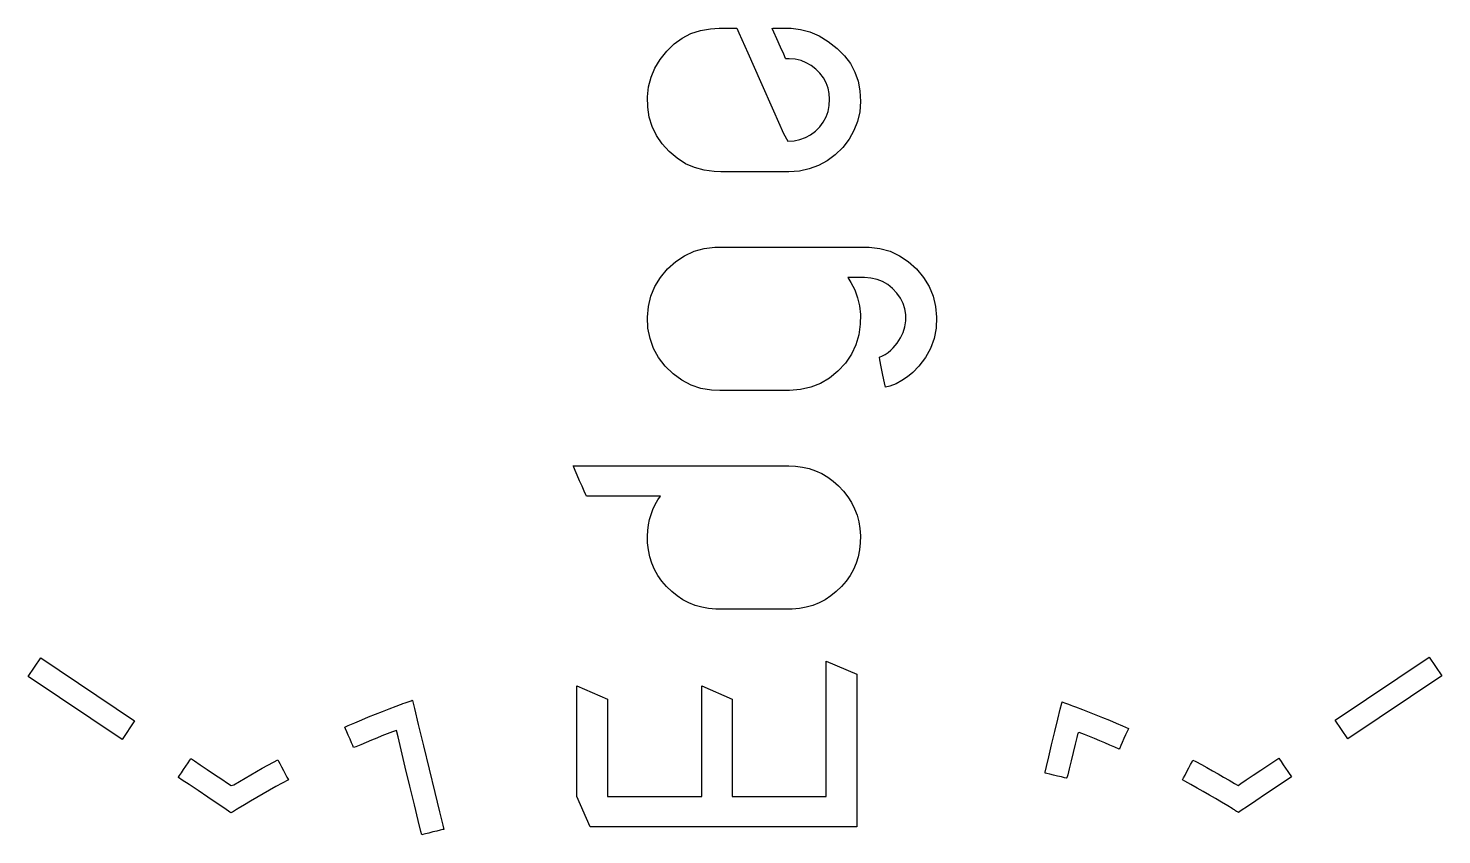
# Model space of a CAD drawing. Header units: metres. Extents: x 1612 to 2178, y 1755 to 2101.
# Drawn here: x 2107.77 to 2134.22, y 2043.12 to 2058.21 of the extents above; entities that cross this region are included whole.
import ezdxf

# ---------------------------------------------------------------- set-up
doc = ezdxf.new("R2010")
doc.units = ezdxf.units.M

msp = doc.modelspace()

# ---------------------------------------------------------------- linework, layer by layer
at = {"layer": 'COMPONENT2'}
for p, q in [((2107.768, 2046.075, 0), (2108.004, 2046.426, 0)), ((2108.004, 2046.426, 0), (2109.759, 2045.248, 0)), ((2132.229, 2045.259, 0), (2133.987, 2046.44, 0)), ((2133.987, 2046.44, 0), (2134.223, 2046.088, 0)), ((2109.523, 2044.897, 0), (2107.768, 2046.075, 0)), ((2134.223, 2046.088, 0), (2132.465, 2044.908, 0)), ((2114.752, 2045.558, 0), (2114.781, 2045.569, 0)), ((2114.781, 2045.569, 0), (2114.819, 2045.583, 0)), ((2114.819, 2045.583, 0), (2114.86, 2045.598, 0)), ((2114.86, 2045.598, 0), (2114.899, 2045.612, 0)), ((2114.899, 2045.612, 0), (2114.932, 2045.624, 0)), ((2114.932, 2045.624, 0), (2114.953, 2045.632, 0)), ((2114.953, 2045.632, 0), (2114.96, 2045.627, 0)), ((2114.96, 2045.627, 0), (2114.995, 2045.48, 0)), ((2127.082, 2045.465, 0), (2127.11, 2045.581, 0)), ((2127.11, 2045.581, 0), (2127.117, 2045.603, 0)), ((2127.117, 2045.603, 0), (2127.132, 2045.597, 0)), ((2127.132, 2045.597, 0), (2127.162, 2045.586, 0)), ((2127.162, 2045.586, 0), (2127.199, 2045.572, 0)), ((2127.199, 2045.572, 0), (2127.24, 2045.557, 0)), ((2114.01, 2045.268, 0), (2114.138, 2045.321, 0)), ((2114.138, 2045.321, 0), (2114.267, 2045.373, 0)), ((2114.267, 2045.373, 0), (2114.396, 2045.424, 0)), ((2114.396, 2045.424, 0), (2114.525, 2045.474, 0)), ((2114.525, 2045.474, 0), (2114.655, 2045.522, 0)), ((2114.655, 2045.522, 0), (2114.737, 2045.553, 0)), ((2114.737, 2045.553, 0), (2114.752, 2045.558, 0)), ((2114.995, 2045.48, 0), (2115.068, 2045.18, 0)), ((2127.037, 2045.277, 0), (2127.082, 2045.465, 0)), ((2127.24, 2045.557, 0), (2127.28, 2045.542, 0)), ((2127.28, 2045.542, 0), (2127.313, 2045.53, 0)), ((2127.313, 2045.53, 0), (2127.334, 2045.522, 0)), ((2127.334, 2045.522, 0), (2127.371, 2045.508, 0)), ((2127.371, 2045.508, 0), (2127.498, 2045.461, 0)), ((2127.498, 2045.461, 0), (2127.624, 2045.412, 0)), ((2127.624, 2045.412, 0), (2127.75, 2045.362, 0)), ((2127.75, 2045.362, 0), (2127.876, 2045.311, 0)), ((2127.876, 2045.311, 0), (2128.002, 2045.259, 0)), ((2109.759, 2045.248, 0), (2109.523, 2044.897, 0)), ((2113.692, 2045.126, 0), (2113.754, 2045.159, 0)), ((2113.706, 2045.096, 0), (2113.692, 2045.126, 0)), ((2113.729, 2045.043, 0), (2113.706, 2045.096, 0)), ((2113.758, 2044.977, 0), (2113.729, 2045.043, 0)), ((2113.754, 2045.159, 0), (2113.882, 2045.213, 0)), ((2113.882, 2045.213, 0), (2114.01, 2045.268, 0)), ((2114.585, 2045.043, 0), (2114.486, 2045.004, 0)), ((2114.66, 2045.066, 0), (2114.585, 2045.043, 0)), ((2114.689, 2044.947, 0), (2114.66, 2045.066, 0)), ((2115.068, 2045.18, 0), (2115.164, 2044.782, 0)), ((2126.922, 2044.8, 0), (2126.981, 2045.045, 0)), ((2126.981, 2045.045, 0), (2127.037, 2045.277, 0)), ((2128.002, 2045.259, 0), (2128.127, 2045.206, 0)), ((2128.127, 2045.206, 0), (2128.251, 2045.152, 0)), ((2128.251, 2045.152, 0), (2128.36, 2045.104, 0)), ((2128.334, 2045.046, 0), (2128.307, 2044.985, 0)), ((2128.353, 2045.088, 0), (2128.334, 2045.046, 0)), ((2128.36, 2045.104, 0), (2128.353, 2045.088, 0)), ((2132.465, 2044.908, 0), (2132.229, 2045.259, 0)), ((2113.79, 2044.906, 0), (2113.758, 2044.977, 0)), ((2113.819, 2044.838, 0), (2113.79, 2044.906, 0)), ((2113.843, 2044.784, 0), (2113.819, 2044.838, 0)), ((2113.858, 2044.75, 0), (2113.843, 2044.784, 0)), ((2113.995, 2044.801, 0), (2113.898, 2044.759, 0)), ((2114.093, 2044.843, 0), (2113.995, 2044.801, 0)), ((2114.191, 2044.884, 0), (2114.093, 2044.843, 0)), ((2114.289, 2044.925, 0), (2114.191, 2044.884, 0)), ((2114.387, 2044.965, 0), (2114.289, 2044.925, 0)), ((2114.486, 2045.004, 0), (2114.387, 2044.965, 0)), ((2114.747, 2044.704, 0), (2114.689, 2044.947, 0)), ((2115.164, 2044.782, 0), (2115.271, 2044.341, 0)), ((2126.867, 2044.573, 0), (2126.922, 2044.8, 0)), ((2127.36, 2044.808, 0), (2127.323, 2044.655, 0)), ((2127.391, 2044.935, 0), (2127.36, 2044.808, 0)), ((2127.41, 2045.018, 0), (2127.391, 2044.935, 0)), ((2127.439, 2045.029, 0), (2127.41, 2045.018, 0)), ((2127.535, 2044.992, 0), (2127.439, 2045.029, 0)), ((2127.631, 2044.953, 0), (2127.535, 2044.992, 0)), ((2127.726, 2044.914, 0), (2127.631, 2044.953, 0)), ((2127.822, 2044.875, 0), (2127.726, 2044.914, 0)), ((2127.917, 2044.835, 0), (2127.822, 2044.875, 0)), ((2128.012, 2044.795, 0), (2127.917, 2044.835, 0)), ((2128.106, 2044.754, 0), (2128.012, 2044.795, 0)), ((2128.217, 2044.783, 0), (2128.197, 2044.738, 0)), ((2128.245, 2044.845, 0), (2128.217, 2044.783, 0)), ((2128.276, 2044.915, 0), (2128.245, 2044.845, 0)), ((2128.307, 2044.985, 0), (2128.276, 2044.915, 0)), ((2110.758, 2044.463, 0), (2110.79, 2044.51, 0)), ((2110.79, 2044.51, 0), (2110.809, 2044.538, 0)), ((2110.809, 2044.538, 0), (2110.82, 2044.536, 0)), ((2110.82, 2044.536, 0), (2110.88, 2044.496, 0)), ((2112.356, 2044.476, 0), (2112.436, 2044.518, 0)), ((2112.436, 2044.518, 0), (2112.449, 2044.495, 0)), ((2113.898, 2044.759, 0), (2113.858, 2044.75, 0)), ((2114.825, 2044.383, 0), (2114.747, 2044.704, 0)), ((2126.824, 2044.391, 0), (2126.867, 2044.573, 0)), ((2127.323, 2044.655, 0), (2127.285, 2044.497, 0)), ((2128.188, 2044.718, 0), (2128.106, 2044.754, 0)), ((2128.197, 2044.738, 0), (2128.188, 2044.718, 0)), ((2129.551, 2044.48, 0), (2129.567, 2044.509, 0)), ((2129.567, 2044.509, 0), (2129.621, 2044.485, 0)), ((2131.083, 2044.489, 0), (2131.156, 2044.538, 0)), ((2131.156, 2044.538, 0), (2131.175, 2044.549, 0)), ((2131.175, 2044.549, 0), (2131.189, 2044.528, 0)), ((2131.189, 2044.528, 0), (2131.218, 2044.484, 0)), ((2110.6, 2044.227, 0), (2110.633, 2044.277, 0)), ((2110.633, 2044.277, 0), (2110.674, 2044.338, 0)), ((2110.674, 2044.338, 0), (2110.718, 2044.402, 0)), ((2110.718, 2044.402, 0), (2110.758, 2044.463, 0)), ((2110.88, 2044.496, 0), (2110.984, 2044.426, 0)), ((2110.984, 2044.426, 0), (2111.115, 2044.338, 0)), ((2111.115, 2044.338, 0), (2111.255, 2044.244, 0)), ((2111.255, 2044.244, 0), (2111.388, 2044.155, 0)), ((2111.931, 2044.238, 0), (2112.037, 2044.299, 0)), ((2112.037, 2044.299, 0), (2112.143, 2044.359, 0)), ((2112.143, 2044.359, 0), (2112.25, 2044.418, 0)), ((2112.25, 2044.418, 0), (2112.356, 2044.476, 0)), ((2112.449, 2044.495, 0), (2112.473, 2044.449, 0)), ((2112.473, 2044.449, 0), (2112.506, 2044.388, 0)), ((2112.506, 2044.388, 0), (2112.543, 2044.32, 0)), ((2112.543, 2044.32, 0), (2112.578, 2044.253, 0)), ((2112.578, 2044.253, 0), (2112.609, 2044.196, 0)), ((2114.911, 2044.026, 0), (2114.825, 2044.383, 0)), ((2115.271, 2044.341, 0), (2115.375, 2043.909, 0)), ((2126.799, 2044.286, 0), (2126.824, 2044.391, 0)), ((2126.8, 2044.271, 0), (2126.799, 2044.286, 0)), ((2126.832, 2044.263, 0), (2126.8, 2044.271, 0)), ((2126.888, 2044.249, 0), (2126.832, 2044.263, 0)), ((2126.958, 2044.232, 0), (2126.888, 2044.249, 0)), ((2127.25, 2044.351, 0), (2127.223, 2044.239, 0)), ((2127.285, 2044.497, 0), (2127.25, 2044.351, 0)), ((2129.419, 2044.232, 0), (2129.453, 2044.297, 0)), ((2129.453, 2044.297, 0), (2129.49, 2044.365, 0)), ((2129.49, 2044.365, 0), (2129.524, 2044.429, 0)), ((2129.524, 2044.429, 0), (2129.551, 2044.48, 0)), ((2129.621, 2044.485, 0), (2129.725, 2044.429, 0)), ((2129.725, 2044.429, 0), (2129.829, 2044.371, 0)), ((2129.829, 2044.371, 0), (2129.933, 2044.313, 0)), ((2129.933, 2044.313, 0), (2130.036, 2044.254, 0)), ((2130.036, 2044.254, 0), (2130.139, 2044.195, 0)), ((2130.695, 2044.228, 0), (2130.835, 2044.322, 0)), ((2130.835, 2044.322, 0), (2130.97, 2044.413, 0)), ((2130.97, 2044.413, 0), (2131.083, 2044.489, 0)), ((2131.218, 2044.484, 0), (2131.257, 2044.427, 0)), ((2131.257, 2044.427, 0), (2131.3, 2044.362, 0)), ((2131.3, 2044.362, 0), (2131.342, 2044.3, 0)), ((2131.342, 2044.3, 0), (2131.378, 2044.246, 0)), ((2131.378, 2044.246, 0), (2131.403, 2044.21, 0)), ((2110.579, 2044.196, 0), (2110.6, 2044.227, 0)), ((2110.582, 2044.186, 0), (2110.579, 2044.196, 0)), ((2110.651, 2044.14, 0), (2110.582, 2044.186, 0)), ((2110.78, 2044.053, 0), (2110.651, 2044.14, 0)), ((2110.946, 2043.942, 0), (2110.78, 2044.053, 0)), ((2111.388, 2044.155, 0), (2111.497, 2044.082, 0)), ((2111.497, 2044.082, 0), (2111.563, 2044.037, 0)), ((2111.563, 2044.037, 0), (2111.616, 2044.052, 0)), ((2111.616, 2044.052, 0), (2111.72, 2044.115, 0)), ((2111.72, 2044.115, 0), (2111.826, 2044.177, 0)), ((2111.826, 2044.177, 0), (2111.931, 2044.238, 0)), ((2112.399, 2044.017, 0), (2112.281, 2043.951, 0)), ((2112.517, 2044.082, 0), (2112.399, 2044.017, 0)), ((2112.636, 2044.146, 0), (2112.517, 2044.082, 0)), ((2112.609, 2044.196, 0), (2112.629, 2044.158, 0)), ((2112.629, 2044.158, 0), (2112.636, 2044.146, 0)), ((2114.995, 2043.677, 0), (2114.911, 2044.026, 0)), ((2127.034, 2044.214, 0), (2126.958, 2044.232, 0)), ((2127.105, 2044.197, 0), (2127.034, 2044.214, 0)), ((2127.164, 2044.183, 0), (2127.105, 2044.197, 0)), ((2127.2, 2044.174, 0), (2127.164, 2044.183, 0)), ((2127.208, 2044.178, 0), (2127.2, 2044.174, 0)), ((2127.223, 2044.239, 0), (2127.208, 2044.178, 0)), ((2129.373, 2044.146, 0), (2129.39, 2044.179, 0)), ((2129.413, 2044.117, 0), (2129.373, 2044.146, 0)), ((2129.39, 2044.179, 0), (2129.419, 2044.232, 0)), ((2129.529, 2044.054, 0), (2129.413, 2044.117, 0)), ((2129.645, 2043.989, 0), (2129.529, 2044.054, 0)), ((2129.76, 2043.924, 0), (2129.645, 2043.989, 0)), ((2130.139, 2044.195, 0), (2130.242, 2044.135, 0)), ((2130.242, 2044.135, 0), (2130.344, 2044.074, 0)), ((2130.344, 2044.074, 0), (2130.412, 2044.039, 0)), ((2130.412, 2044.039, 0), (2130.466, 2044.075, 0)), ((2130.466, 2044.075, 0), (2130.566, 2044.142, 0)), ((2130.566, 2044.142, 0), (2130.695, 2044.228, 0)), ((2131.104, 2043.993, 0), (2130.926, 2043.873, 0)), ((2131.259, 2044.098, 0), (2131.104, 2043.993, 0)), ((2131.369, 2044.171, 0), (2131.259, 2044.098, 0)), ((2131.41, 2044.199, 0), (2131.369, 2044.171, 0)), ((2131.403, 2044.21, 0), (2131.41, 2044.199, 0)), ((2111.128, 2043.82, 0), (2110.946, 2043.942, 0)), ((2111.302, 2043.702, 0), (2111.128, 2043.82, 0)), ((2111.929, 2043.746, 0), (2111.812, 2043.677, 0)), ((2112.046, 2043.815, 0), (2111.929, 2043.746, 0)), ((2112.163, 2043.884, 0), (2112.046, 2043.815, 0)), ((2112.281, 2043.951, 0), (2112.163, 2043.884, 0)), ((2115.375, 2043.909, 0), (2115.464, 2043.542, 0)), ((2129.875, 2043.858, 0), (2129.76, 2043.924, 0)), ((2129.99, 2043.792, 0), (2129.875, 2043.858, 0)), ((2130.104, 2043.724, 0), (2129.99, 2043.792, 0)), ((2130.218, 2043.656, 0), (2130.104, 2043.724, 0)), ((2130.746, 2043.752, 0), (2130.586, 2043.645, 0)), ((2130.926, 2043.873, 0), (2130.746, 2043.752, 0)), ((2111.448, 2043.605, 0), (2111.302, 2043.702, 0)), ((2111.542, 2043.541, 0), (2111.448, 2043.605, 0)), ((2111.566, 2043.526, 0), (2111.542, 2043.541, 0)), ((2111.574, 2043.53, 0), (2111.566, 2043.526, 0)), ((2111.588, 2043.539, 0), (2111.574, 2043.53, 0)), ((2111.607, 2043.551, 0), (2111.588, 2043.539, 0)), ((2111.628, 2043.564, 0), (2111.607, 2043.551, 0)), ((2111.649, 2043.576, 0), (2111.628, 2043.564, 0)), ((2111.666, 2043.587, 0), (2111.649, 2043.576, 0)), ((2111.678, 2043.595, 0), (2111.666, 2043.587, 0)), ((2111.696, 2043.606, 0), (2111.678, 2043.595, 0)), ((2111.812, 2043.677, 0), (2111.696, 2043.606, 0)), ((2115.067, 2043.38, 0), (2114.995, 2043.677, 0)), ((2115.464, 2043.542, 0), (2115.524, 2043.293, 0)), ((2130.303, 2043.604, 0), (2130.218, 2043.656, 0)), ((2130.31, 2043.599, 0), (2130.303, 2043.604, 0)), ((2130.324, 2043.59, 0), (2130.31, 2043.599, 0)), ((2130.343, 2043.579, 0), (2130.324, 2043.59, 0)), ((2130.364, 2043.566, 0), (2130.343, 2043.579, 0)), ((2130.385, 2043.553, 0), (2130.364, 2043.566, 0)), ((2130.402, 2043.542, 0), (2130.385, 2043.553, 0)), ((2130.414, 2043.535, 0), (2130.402, 2043.542, 0)), ((2130.419, 2043.533, 0), (2130.414, 2043.535, 0)), ((2130.47, 2043.567, 0), (2130.419, 2043.533, 0)), ((2130.586, 2043.645, 0), (2130.47, 2043.567, 0)), ((2115.116, 2043.179, 0), (2115.067, 2043.38, 0)), ((2115.416, 2043.184, 0), (2115.342, 2043.167, 0)), ((2115.48, 2043.2, 0), (2115.416, 2043.184, 0)), ((2115.525, 2043.211, 0), (2115.48, 2043.2, 0)), ((2115.524, 2043.293, 0), (2115.543, 2043.215, 0)), ((2115.543, 2043.215, 0), (2115.525, 2043.211, 0)), ((2115.131, 2043.116, 0), (2115.116, 2043.179, 0)), ((2115.153, 2043.121, 0), (2115.131, 2043.116, 0)), ((2115.201, 2043.133, 0), (2115.153, 2043.121, 0)), ((2115.267, 2043.148, 0), (2115.201, 2043.133, 0)), ((2115.342, 2043.167, 0), (2115.267, 2043.148, 0))]:
    msp.add_line(p, q, dxfattribs=at)
at = {"layer": 'COMPONENT3'}
for p, q in [((2119.856, 2057.917, 0), (2120.007, 2058.026, 0)), ((2120.007, 2058.026, 0), (2120.17, 2058.11, 0)), ((2120.17, 2058.11, 0), (2120.348, 2058.169, 0)), ((2120.348, 2058.169, 0), (2120.538, 2058.201, 0)), ((2120.538, 2058.201, 0), (2120.697, 2058.209, 0)), ((2120.697, 2058.209, 0), (2120.737, 2058.209, 0)), ((2120.737, 2058.209, 0), (2120.814, 2058.209, 0)), ((2120.814, 2058.209, 0), (2120.903, 2058.209, 0)), ((2120.903, 2058.209, 0), (2120.982, 2058.209, 0)), ((2120.982, 2058.209, 0), (2121.027, 2058.209, 0)), ((2121.027, 2058.209, 0), (2121.068, 2058.125, 0)), ((2121.068, 2058.125, 0), (2121.234, 2057.752, 0)), ((2121.694, 2058.206, 0), (2121.709, 2058.209, 0)), ((2121.724, 2058.139, 0), (2121.694, 2058.206, 0)), ((2121.709, 2058.209, 0), (2121.768, 2058.209, 0)), ((2121.781, 2058.009, 0), (2121.724, 2058.139, 0)), ((2121.768, 2058.209, 0), (2121.85, 2058.209, 0)), ((2121.849, 2057.857, 0), (2121.781, 2058.009, 0)), ((2121.85, 2058.209, 0), (2121.931, 2058.209, 0)), ((2121.931, 2058.209, 0), (2121.99, 2058.209, 0)), ((2121.99, 2058.209, 0), (2122.046, 2058.208, 0)), ((2122.046, 2058.208, 0), (2122.224, 2058.188, 0)), ((2122.224, 2058.188, 0), (2122.398, 2058.141, 0)), ((2122.398, 2058.141, 0), (2122.57, 2058.065, 0)), ((2122.57, 2058.065, 0), (2122.739, 2057.962, 0)), ((2119.595, 2057.625, 0), (2119.718, 2057.78, 0)), ((2119.718, 2057.78, 0), (2119.856, 2057.917, 0)), ((2121.234, 2057.752, 0), (2121.473, 2057.215, 0)), ((2121.908, 2057.722, 0), (2121.849, 2057.857, 0)), ((2122.739, 2057.962, 0), (2122.906, 2057.832, 0)), ((2122.906, 2057.832, 0), (2123.047, 2057.692, 0)), ((2119.498, 2057.462, 0), (2119.595, 2057.625, 0)), ((2121.942, 2057.646, 0), (2121.908, 2057.722, 0)), ((2121.947, 2057.64, 0), (2121.942, 2057.646, 0)), ((2121.956, 2057.64, 0), (2121.947, 2057.64, 0)), ((2121.968, 2057.64, 0), (2121.956, 2057.64, 0)), ((2121.982, 2057.64, 0), (2121.968, 2057.64, 0)), ((2121.992, 2057.64, 0), (2121.982, 2057.64, 0)), ((2122.008, 2057.639, 0), (2121.992, 2057.64, 0)), ((2122.123, 2057.628, 0), (2122.008, 2057.639, 0)), ((2122.231, 2057.603, 0), (2122.123, 2057.628, 0)), ((2122.33, 2057.565, 0), (2122.231, 2057.603, 0)), ((2122.423, 2057.512, 0), (2122.33, 2057.565, 0)), ((2122.508, 2057.446, 0), (2122.423, 2057.512, 0)), ((2123.047, 2057.692, 0), (2123.156, 2057.547, 0)), ((2123.156, 2057.547, 0), (2123.241, 2057.389, 0)), ((2119.379, 2057.113, 0), (2119.426, 2057.291, 0)), ((2119.426, 2057.291, 0), (2119.498, 2057.462, 0)), ((2121.473, 2057.215, 0), (2121.718, 2056.662, 0)), ((2122.586, 2057.366, 0), (2122.508, 2057.446, 0)), ((2122.652, 2057.279, 0), (2122.586, 2057.366, 0)), ((2122.702, 2057.187, 0), (2122.652, 2057.279, 0)), ((2123.241, 2057.389, 0), (2123.3, 2057.219, 0)), ((2123.3, 2057.219, 0), (2123.335, 2057.036, 0)), ((2119.358, 2056.927, 0), (2119.379, 2057.113, 0)), ((2122.739, 2057.091, 0), (2122.702, 2057.187, 0)), ((2122.76, 2056.99, 0), (2122.739, 2057.091, 0)), ((2122.767, 2056.885, 0), (2122.76, 2056.99, 0)), ((2123.335, 2057.036, 0), (2123.345, 2056.841, 0)), ((2119.362, 2056.733, 0), (2119.358, 2056.927, 0)), ((2119.392, 2056.545, 0), (2119.362, 2056.733, 0)), ((2122.738, 2056.654, 0), (2122.76, 2056.766, 0)), ((2122.76, 2056.766, 0), (2122.767, 2056.885, 0)), ((2123.345, 2056.841, 0), (2123.329, 2056.648, 0)), ((2119.447, 2056.368, 0), (2119.392, 2056.545, 0)), ((2121.718, 2056.662, 0), (2121.906, 2056.24, 0)), ((2122.581, 2056.365, 0), (2122.648, 2056.454, 0)), ((2122.648, 2056.454, 0), (2122.701, 2056.55, 0)), ((2122.701, 2056.55, 0), (2122.738, 2056.654, 0)), ((2123.288, 2056.465, 0), (2123.222, 2056.293, 0)), ((2123.329, 2056.648, 0), (2123.288, 2056.465, 0)), ((2119.527, 2056.202, 0), (2119.447, 2056.368, 0)), ((2119.633, 2056.046, 0), (2119.527, 2056.202, 0)), ((2121.906, 2056.24, 0), (2121.984, 2056.095, 0)), ((2122.212, 2056.127, 0), (2122.315, 2056.165, 0)), ((2122.315, 2056.165, 0), (2122.411, 2056.217, 0)), ((2122.411, 2056.217, 0), (2122.5, 2056.284, 0)), ((2122.5, 2056.284, 0), (2122.581, 2056.365, 0)), ((2123.222, 2056.293, 0), (2123.13, 2056.131, 0)), ((2119.764, 2055.901, 0), (2119.633, 2056.046, 0)), ((2119.912, 2055.775, 0), (2119.764, 2055.901, 0)), ((2121.984, 2056.095, 0), (2122.101, 2056.104, 0)), ((2122.101, 2056.104, 0), (2122.212, 2056.127, 0)), ((2123.013, 2055.98, 0), (2122.873, 2055.842, 0)), ((2123.13, 2056.131, 0), (2123.013, 2055.98, 0)), ((2120.07, 2055.675, 0), (2119.912, 2055.775, 0)), ((2120.239, 2055.601, 0), (2120.07, 2055.675, 0)), ((2122.559, 2055.639, 0), (2122.385, 2055.576, 0)), ((2122.721, 2055.728, 0), (2122.559, 2055.639, 0)), ((2122.873, 2055.842, 0), (2122.721, 2055.728, 0)), ((2120.418, 2055.551, 0), (2120.239, 2055.601, 0)), ((2120.608, 2055.527, 0), (2120.418, 2055.551, 0)), ((2120.732, 2055.525, 0), (2120.608, 2055.527, 0)), ((2120.946, 2055.525, 0), (2120.732, 2055.525, 0)), ((2121.273, 2055.525, 0), (2120.946, 2055.525, 0)), ((2121.619, 2055.525, 0), (2121.273, 2055.525, 0)), ((2121.894, 2055.525, 0), (2121.619, 2055.525, 0)), ((2122.006, 2055.525, 0), (2121.894, 2055.525, 0)), ((2122.201, 2055.537, 0), (2122.006, 2055.525, 0)), ((2122.385, 2055.576, 0), (2122.201, 2055.537, 0)), ((2120.052, 2053.953, 0), (2120.229, 2054.035, 0)), ((2120.229, 2054.035, 0), (2120.418, 2054.088, 0)), ((2120.418, 2054.088, 0), (2120.619, 2054.113, 0)), ((2120.619, 2054.113, 0), (2120.804, 2054.115, 0)), ((2120.804, 2054.115, 0), (2121.321, 2054.115, 0)), ((2121.321, 2054.115, 0), (2122.063, 2054.115, 0)), ((2122.063, 2054.115, 0), (2122.805, 2054.115, 0)), ((2122.805, 2054.115, 0), (2123.322, 2054.115, 0)), ((2123.322, 2054.115, 0), (2123.507, 2054.113, 0)), ((2123.507, 2054.113, 0), (2123.708, 2054.088, 0)), ((2123.708, 2054.088, 0), (2123.897, 2054.035, 0)), ((2123.897, 2054.035, 0), (2124.074, 2053.953, 0)), ((2119.733, 2053.704, 0), (2119.887, 2053.843, 0)), ((2119.887, 2053.843, 0), (2120.052, 2053.953, 0)), ((2124.074, 2053.953, 0), (2124.239, 2053.843, 0)), ((2124.239, 2053.843, 0), (2124.393, 2053.704, 0)), ((2119.498, 2053.378, 0), (2119.601, 2053.547, 0)), ((2119.601, 2053.547, 0), (2119.733, 2053.704, 0)), ((2123.149, 2053.545, 0), (2123.106, 2053.545, 0)), ((2123.106, 2053.545, 0), (2123.166, 2053.448, 0)), ((2123.228, 2053.545, 0), (2123.149, 2053.545, 0)), ((2123.317, 2053.545, 0), (2123.228, 2053.545, 0)), ((2123.389, 2053.545, 0), (2123.317, 2053.545, 0)), ((2123.419, 2053.545, 0), (2123.389, 2053.545, 0)), ((2123.541, 2053.535, 0), (2123.419, 2053.545, 0)), ((2123.654, 2053.509, 0), (2123.541, 2053.535, 0)), ((2123.759, 2053.468, 0), (2123.654, 2053.509, 0)), ((2124.393, 2053.704, 0), (2124.524, 2053.547, 0)), ((2124.524, 2053.547, 0), (2124.628, 2053.378, 0)), ((2119.423, 2053.197, 0), (2119.498, 2053.378, 0)), ((2123.166, 2053.448, 0), (2123.237, 2053.311, 0)), ((2123.237, 2053.311, 0), (2123.289, 2053.166, 0)), ((2123.856, 2053.411, 0), (2123.759, 2053.468, 0)), ((2123.945, 2053.339, 0), (2123.856, 2053.411, 0)), ((2124.026, 2053.252, 0), (2123.945, 2053.339, 0)), ((2124.091, 2053.159, 0), (2124.026, 2053.252, 0)), ((2124.628, 2053.378, 0), (2124.703, 2053.197, 0)), ((2119.357, 2052.802, 0), (2119.376, 2053.005, 0)), ((2119.376, 2053.005, 0), (2119.423, 2053.197, 0)), ((2123.289, 2053.166, 0), (2123.325, 2053.015, 0)), ((2123.325, 2053.015, 0), (2123.342, 2052.855, 0)), ((2124.14, 2053.061, 0), (2124.091, 2053.159, 0)), ((2124.173, 2052.958, 0), (2124.14, 2053.061, 0)), ((2124.703, 2053.197, 0), (2124.75, 2053.005, 0)), ((2124.75, 2053.005, 0), (2124.769, 2052.802, 0)), ((2119.367, 2052.595, 0), (2119.357, 2052.802, 0)), ((2123.342, 2052.855, 0), (2123.341, 2052.67, 0)), ((2124.19, 2052.85, 0), (2124.173, 2052.958, 0)), ((2124.174, 2052.624, 0), (2124.19, 2052.736, 0)), ((2124.19, 2052.736, 0), (2124.19, 2052.85, 0)), ((2124.769, 2052.802, 0), (2124.759, 2052.595, 0)), ((2119.405, 2052.4, 0), (2119.367, 2052.595, 0)), ((2123.314, 2052.471, 0), (2123.258, 2052.283, 0)), ((2123.341, 2052.67, 0), (2123.314, 2052.471, 0)), ((2124.094, 2052.413, 0), (2124.142, 2052.516, 0)), ((2124.142, 2052.516, 0), (2124.174, 2052.624, 0)), ((2124.759, 2052.595, 0), (2124.721, 2052.4, 0)), ((2119.471, 2052.217, 0), (2119.405, 2052.4, 0)), ((2119.566, 2052.045, 0), (2119.471, 2052.217, 0)), ((2123.258, 2052.283, 0), (2123.174, 2052.107, 0)), ((2123.86, 2052.141, 0), (2123.91, 2052.182, 0)), ((2123.91, 2052.182, 0), (2123.957, 2052.228, 0)), ((2123.957, 2052.228, 0), (2124.03, 2052.314, 0)), ((2124.03, 2052.314, 0), (2124.094, 2052.413, 0)), ((2124.655, 2052.217, 0), (2124.56, 2052.045, 0)), ((2124.721, 2052.4, 0), (2124.655, 2052.217, 0)), ((2119.688, 2051.886, 0), (2119.566, 2052.045, 0)), ((2123.062, 2051.943, 0), (2122.922, 2051.791, 0)), ((2123.174, 2052.107, 0), (2123.062, 2051.943, 0)), ((2123.697, 2052.051, 0), (2123.754, 2052.076, 0)), ((2123.704, 2052.002, 0), (2123.697, 2052.051, 0)), ((2123.731, 2051.875, 0), (2123.704, 2052.002, 0)), ((2123.754, 2052.076, 0), (2123.808, 2052.106, 0)), ((2123.808, 2052.106, 0), (2123.86, 2052.141, 0)), ((2124.56, 2052.045, 0), (2124.437, 2051.886, 0)), ((2119.837, 2051.741, 0), (2119.688, 2051.886, 0)), ((2119.999, 2051.622, 0), (2119.837, 2051.741, 0)), ((2122.764, 2051.662, 0), (2122.596, 2051.562, 0)), ((2122.922, 2051.791, 0), (2122.764, 2051.662, 0)), ((2123.765, 2051.716, 0), (2123.731, 2051.875, 0)), ((2123.796, 2051.572, 0), (2123.765, 2051.716, 0)), ((2124.222, 2051.687, 0), (2124.117, 2051.616, 0)), ((2124.322, 2051.769, 0), (2124.222, 2051.687, 0)), ((2124.437, 2051.886, 0), (2124.322, 2051.769, 0)), ((2120.172, 2051.532, 0), (2119.999, 2051.622, 0)), ((2120.357, 2051.47, 0), (2120.172, 2051.532, 0)), ((2120.554, 2051.437, 0), (2120.357, 2051.47, 0)), ((2120.709, 2051.43, 0), (2120.554, 2051.437, 0)), ((2120.9, 2051.43, 0), (2120.709, 2051.43, 0)), ((2121.234, 2051.43, 0), (2120.9, 2051.43, 0)), ((2121.601, 2051.43, 0), (2121.234, 2051.43, 0)), ((2121.894, 2051.43, 0), (2121.601, 2051.43, 0)), ((2122.018, 2051.43, 0), (2121.894, 2051.43, 0)), ((2122.222, 2051.446, 0), (2122.018, 2051.43, 0)), ((2122.415, 2051.49, 0), (2122.222, 2051.446, 0)), ((2122.596, 2051.562, 0), (2122.415, 2051.49, 0)), ((2123.813, 2051.49, 0), (2123.796, 2051.572, 0)), ((2123.895, 2051.51, 0), (2123.813, 2051.49, 0)), ((2124.009, 2051.557, 0), (2123.895, 2051.51, 0)), ((2124.117, 2051.616, 0), (2124.009, 2051.557, 0)), ((2117.965, 2050.02, 0), (2118.135, 2050.02, 0)), ((2117.976, 2049.996, 0), (2117.965, 2050.02, 0)), ((2118.003, 2049.933, 0), (2117.976, 2049.996, 0)), ((2118.042, 2049.843, 0), (2118.003, 2049.933, 0)), ((2118.088, 2049.74, 0), (2118.042, 2049.843, 0)), ((2118.135, 2050.02, 0), (2118.584, 2050.02, 0)), ((2118.584, 2050.02, 0), (2119.22, 2050.02, 0)), ((2119.22, 2050.02, 0), (2119.952, 2050.02, 0)), ((2119.952, 2050.02, 0), (2120.688, 2050.02, 0)), ((2120.688, 2050.02, 0), (2121.336, 2050.02, 0)), ((2121.336, 2050.02, 0), (2121.806, 2050.02, 0)), ((2121.806, 2050.02, 0), (2122.005, 2050.02, 0)), ((2122.005, 2050.02, 0), (2122.129, 2050.015, 0)), ((2122.129, 2050.015, 0), (2122.26, 2049.998, 0)), ((2122.26, 2049.998, 0), (2122.385, 2049.969, 0)), ((2122.385, 2049.969, 0), (2122.505, 2049.928, 0)), ((2122.505, 2049.928, 0), (2122.62, 2049.875, 0)), ((2122.62, 2049.875, 0), (2122.73, 2049.81, 0)), ((2122.73, 2049.81, 0), (2122.835, 2049.732, 0)), ((2118.133, 2049.637, 0), (2118.088, 2049.74, 0)), ((2118.173, 2049.545, 0), (2118.133, 2049.637, 0)), ((2118.202, 2049.479, 0), (2118.173, 2049.545, 0)), ((2122.835, 2049.732, 0), (2122.935, 2049.643, 0)), ((2122.935, 2049.643, 0), (2123.028, 2049.544, 0)), ((2123.028, 2049.544, 0), (2123.109, 2049.44, 0)), ((2118.214, 2049.451, 0), (2118.202, 2049.479, 0)), ((2118.263, 2049.451, 0), (2118.214, 2049.451, 0)), ((2118.409, 2049.451, 0), (2118.263, 2049.451, 0)), ((2118.623, 2049.451, 0), (2118.409, 2049.451, 0)), ((2118.872, 2049.451, 0), (2118.623, 2049.451, 0)), ((2119.125, 2049.451, 0), (2118.872, 2049.451, 0)), ((2119.352, 2049.451, 0), (2119.125, 2049.451, 0)), ((2119.52, 2049.451, 0), (2119.352, 2049.451, 0)), ((2119.46, 2049.203, 0), (2119.503, 2049.294, 0)), ((2119.503, 2049.294, 0), (2119.553, 2049.381, 0)), ((2119.598, 2049.451, 0), (2119.52, 2049.451, 0)), ((2119.553, 2049.381, 0), (2119.598, 2049.451, 0)), ((2123.109, 2049.44, 0), (2123.178, 2049.331, 0)), ((2123.178, 2049.331, 0), (2123.235, 2049.217, 0)), ((2119.376, 2048.913, 0), (2119.397, 2049.013, 0)), ((2119.397, 2049.013, 0), (2119.425, 2049.109, 0)), ((2119.425, 2049.109, 0), (2119.46, 2049.203, 0)), ((2123.235, 2049.217, 0), (2123.281, 2049.098, 0)), ((2123.281, 2049.098, 0), (2123.314, 2048.974, 0)), ((2119.357, 2048.704, 0), (2119.363, 2048.81, 0)), ((2119.363, 2048.81, 0), (2119.376, 2048.913, 0)), ((2123.314, 2048.974, 0), (2123.335, 2048.846, 0)), ((2123.335, 2048.846, 0), (2123.344, 2048.712, 0)), ((2119.36, 2048.576, 0), (2119.357, 2048.704, 0)), ((2119.375, 2048.445, 0), (2119.36, 2048.576, 0)), ((2123.341, 2048.576, 0), (2123.327, 2048.445, 0)), ((2123.344, 2048.712, 0), (2123.341, 2048.576, 0)), ((2119.401, 2048.319, 0), (2119.375, 2048.445, 0)), ((2119.44, 2048.198, 0), (2119.401, 2048.319, 0)), ((2123.3, 2048.319, 0), (2123.262, 2048.198, 0)), ((2123.327, 2048.445, 0), (2123.3, 2048.319, 0)), ((2119.491, 2048.082, 0), (2119.44, 2048.198, 0)), ((2119.553, 2047.97, 0), (2119.491, 2048.082, 0)), ((2119.628, 2047.864, 0), (2119.553, 2047.97, 0)), ((2123.148, 2047.97, 0), (2123.074, 2047.864, 0)), ((2123.211, 2048.082, 0), (2123.148, 2047.97, 0)), ((2123.262, 2048.198, 0), (2123.211, 2048.082, 0)), ((2119.714, 2047.763, 0), (2119.628, 2047.864, 0)), ((2119.811, 2047.668, 0), (2119.714, 2047.763, 0)), ((2122.988, 2047.763, 0), (2122.891, 2047.668, 0)), ((2123.074, 2047.864, 0), (2122.988, 2047.763, 0)), ((2119.914, 2047.585, 0), (2119.811, 2047.668, 0)), ((2120.021, 2047.514, 0), (2119.914, 2047.585, 0)), ((2120.134, 2047.455, 0), (2120.021, 2047.514, 0)), ((2120.251, 2047.407, 0), (2120.134, 2047.455, 0)), ((2122.568, 2047.455, 0), (2122.451, 2047.407, 0)), ((2122.681, 2047.514, 0), (2122.568, 2047.455, 0)), ((2122.788, 2047.585, 0), (2122.681, 2047.514, 0)), ((2122.891, 2047.668, 0), (2122.788, 2047.585, 0)), ((2120.374, 2047.372, 0), (2120.251, 2047.407, 0)), ((2120.501, 2047.349, 0), (2120.374, 2047.372, 0)), ((2120.634, 2047.337, 0), (2120.501, 2047.349, 0)), ((2120.713, 2047.336, 0), (2120.634, 2047.337, 0)), ((2120.821, 2047.336, 0), (2120.713, 2047.336, 0)), ((2121.003, 2047.336, 0), (2120.821, 2047.336, 0)), ((2121.23, 2047.336, 0), (2121.003, 2047.336, 0)), ((2121.472, 2047.336, 0), (2121.23, 2047.336, 0)), ((2121.699, 2047.336, 0), (2121.472, 2047.336, 0)), ((2121.881, 2047.336, 0), (2121.699, 2047.336, 0)), ((2121.989, 2047.336, 0), (2121.881, 2047.336, 0)), ((2122.068, 2047.337, 0), (2121.989, 2047.336, 0)), ((2122.201, 2047.349, 0), (2122.068, 2047.337, 0)), ((2122.328, 2047.372, 0), (2122.201, 2047.349, 0)), ((2122.451, 2047.407, 0), (2122.328, 2047.372, 0)), ((2122.704, 2043.833, 0), (2122.704, 2046.367, 0)), ((2122.704, 2046.367, 0), (2123.274, 2046.118, 0)), ((2123.274, 2046.118, 0), (2123.274, 2043.263, 0)), ((2118.032, 2043.833, 0), (2118.036, 2045.904, 0)), ((2118.036, 2045.904, 0), (2118.606, 2045.656, 0)), ((2120.372, 2043.833, 0), (2120.372, 2045.904, 0)), ((2120.372, 2045.904, 0), (2120.941, 2045.656, 0)), ((2118.606, 2045.656, 0), (2118.606, 2043.833, 0)), ((2120.941, 2045.656, 0), (2120.941, 2043.833, 0)), ((2118.282, 2043.263, 0), (2118.032, 2043.833, 0)), ((2118.606, 2043.833, 0), (2120.372, 2043.833, 0)), ((2120.941, 2043.833, 0), (2122.704, 2043.833, 0)), ((2123.274, 2043.263, 0), (2118.282, 2043.263, 0))]:
    msp.add_line(p, q, dxfattribs=at)

doc.saveas('drawing.dxf')
